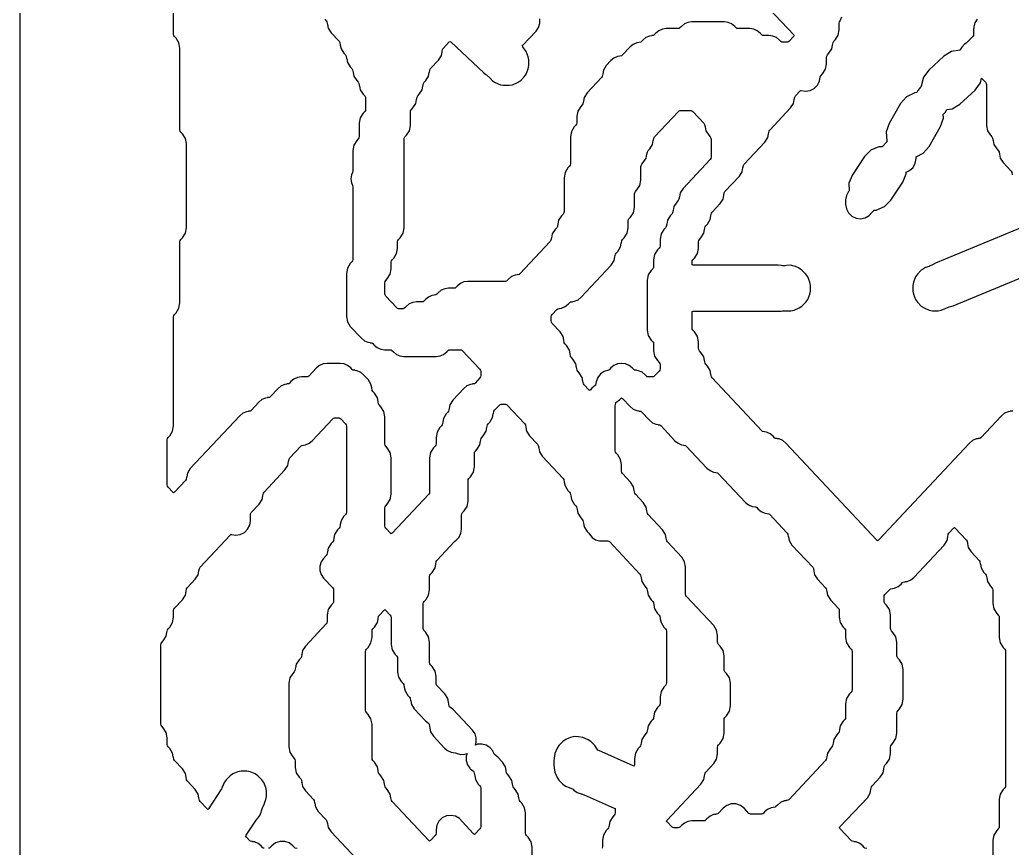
# Model space of a CAD drawing. Header units: millimetres. Extents: x 10 to 410, y 18 to 283.
# Drawn here: x 79 to 113.41, y 89.57 to 118.28 of the extents above; entities that cross this region are included whole.
import ezdxf

# ---------------------------------------------------------------- set-up
doc = ezdxf.new("R2010")
doc.units = ezdxf.units.MM
doc.layers.add('CUT', color=1, linetype='Continuous')

msp = doc.modelspace()

# ---------------------------------------------------------------- linework, layer by layer
at = {"layer": 'CUT'}
for points in [[(121.134, 21), (129.134, 21), (129.134, 24), (142.2679, 24), (142.2679, 144), (129.134, 144), (129.134, 147), (121.134, 147), (121.134, 144), (100.134, 144), (100.134, 147), (92.134, 147), (92.134, 144), (79, 144), (79, 24), (92.134, 24), (92.134, 21), (100.134, 21), (100.134, 24), (121.134, 24)], [(99.8773, 110.6352), (99.9012, 110.6729), (99.9557, 110.731), (100.0559, 110.8891), (100.0909, 111.073), (100.0909, 111.3016), (100.0993, 111.3455), (100.1232, 111.3833), (100.1776, 111.4414), (100.2778, 111.5995), (100.3129, 111.7833), (100.3129, 112.2488), (100.3212, 112.2927), (100.3451, 112.3304), (100.3996, 112.3885), (100.4998, 112.5466), (100.5348, 112.7305), (100.5348, 113.1959), (100.5432, 113.2398), (100.5671, 113.2776), (100.6216, 113.3357), (100.7217, 113.4938), (100.7464, 113.6234), (100.7479, 113.6231), (100.7651, 113.7134), (100.7891, 113.7511), (100.8435, 113.8092), (100.9437, 113.9673), (100.9684, 114.097), (100.9699, 114.0967), (100.9871, 114.187), (101.011, 114.2247), (101.8432, 115.1125), (101.8685, 115.133), (101.9007, 115.1374), (102.2764, 115.1374), (102.3086, 115.133), (102.3338, 115.1125), (102.7221, 114.6983), (102.746, 114.6605), (102.7632, 114.5703), (102.7647, 114.5706), (102.7894, 114.4409), (102.8896, 114.2828), (102.9441, 114.2247), (102.968, 114.187), (102.9764, 114.1431), (102.9764, 113.5271), (102.968, 113.4832), (102.9441, 113.4455), (102.0018, 112.4402), (101.9016, 112.2821), (101.8769, 112.1525), (101.8754, 112.1528), (101.8582, 112.0625), (101.8343, 112.0248), (101.7798, 111.9667), (101.6796, 111.8086), (101.6549, 111.6789), (101.6534, 111.6792), (101.6362, 111.5889), (101.6123, 111.5512), (101.5579, 111.4931), (101.4577, 111.335), (101.433, 111.2053), (101.4315, 111.2056), (101.4143, 111.1154), (101.3904, 111.0776), (101.3359, 111.0195), (101.2357, 110.8614), (101.2007, 110.6776), (101.2007, 110.4489), (101.1923, 110.405), (101.1684, 110.3672), (101.1139, 110.3091), (101.0138, 110.1511), (100.9787, 109.9672), (100.9787, 109.7385), (100.9704, 109.6946), (100.9464, 109.6569), (100.892, 109.5988), (100.7918, 109.4407), (100.7568, 109.2568), (100.7568, 107.5212), (100.7918, 107.3373), (100.892, 107.1792), (100.9464, 107.1211), (100.9704, 107.0834), (100.9787, 107.0395), (100.9787, 106.8108), (101.0138, 106.627), (101.1139, 106.4689), (101.1684, 106.4108), (101.1923, 106.373), (101.2007, 106.3291), (101.2007, 106.1867), (101.1923, 106.1428), (101.1684, 106.1051), (101.0021, 105.9276), (100.9768, 105.9072), (100.9446, 105.9027), (100.7909, 105.9027), (100.7587, 105.9072), (100.7334, 105.9276), (100.683, 105.9815), (100.5774, 106.0671), (100.4528, 106.1211), (100.3803, 106.131), (100.3808, 106.1349), (100.3148, 106.144), (100.2895, 106.1644), (100.239, 106.2183), (100.1335, 106.3038), (100.0089, 106.3579), (99.8743, 106.3763), (99.8636, 106.3763), (99.729, 106.3579), (99.6043, 106.3038), (99.4988, 106.2183), (99.4484, 106.1644), (99.4231, 106.144), (99.4095, 106.1421), (99.2609, 106.0974), (99.1332, 106.0093), (99.0386, 105.8864), (98.9863, 105.7403), (98.9641, 105.6238), (98.955, 105.6024), (98.8362, 105.5114), (98.7872, 105.4591), (98.7591, 105.4376), (98.7311, 105.4591), (98.5695, 105.6315), (98.5455, 105.6693), (98.5283, 105.7595), (98.5268, 105.7593), (98.5021, 105.8889), (98.402, 106.047), (98.3475, 106.1051), (98.3236, 106.1428), (98.3064, 106.2331), (98.3049, 106.2328), (98.2802, 106.3625), (98.18, 106.5206), (98.1255, 106.5787), (98.1016, 106.6164), (98.0844, 106.7067), (98.0829, 106.7064), (98.0582, 106.836), (97.958, 106.9941), (97.9036, 107.0522), (97.8797, 107.09), (97.8625, 107.1803), (97.861, 107.18), (97.8363, 107.3096), (97.7361, 107.4677), (97.4597, 107.7626), (97.4357, 107.8003), (97.4274, 107.8442), (97.4274, 107.9866), (97.4357, 108.0305), (97.4597, 108.0683), (97.626, 108.2457), (97.6512, 108.2662), (97.7173, 108.2752), (97.7167, 108.2791), (97.7893, 108.2891), (97.9139, 108.3431), (98.0195, 108.4287), (98.0699, 108.4825), (98.0952, 108.503), (98.1612, 108.512), (98.1607, 108.5159), (98.2332, 108.5259), (98.3578, 108.5799), (98.4634, 108.6655), (99.5118, 109.7839), (99.6119, 109.942), (99.6366, 110.0716), (99.6381, 110.0713), (99.6553, 110.1616), (99.6793, 110.1993), (99.7337, 110.2574), (99.8339, 110.4155), (99.8586, 110.5452), (99.8601, 110.5449)], [(102.0206, 103.5395), (102.0866, 103.5305), (102.1119, 103.51), (102.8282, 102.7458), (102.9337, 102.6602), (103.0584, 102.6062), (103.1309, 102.5963), (103.1304, 102.5924), (103.1964, 102.5833), (103.2217, 102.5628), (104.1662, 101.5552), (104.2717, 101.4696), (104.3964, 101.4156), (104.5271, 101.3977), (104.5581, 101.3739), (104.6039, 101.3251), (104.7094, 101.2395), (104.8341, 101.1855), (104.9066, 101.1755), (104.9061, 101.1717), (104.9721, 101.1626), (104.9973, 101.1421), (105.6076, 100.4911), (105.6315, 100.4534), (105.6487, 100.3631), (105.6502, 100.3634), (105.6749, 100.2337), (105.7751, 100.0756), (106.4954, 99.3072), (106.5194, 99.2694), (106.5366, 99.1791), (106.5381, 99.1794), (106.5628, 99.0498), (106.6629, 98.8917), (106.9394, 98.5968), (106.9633, 98.5591), (106.9805, 98.4688), (106.982, 98.4691), (107.0067, 98.3394), (107.1069, 98.1813), (107.3833, 97.8865), (107.4072, 97.8487), (107.4156, 97.8048), (107.4156, 97.5761), (107.4506, 97.3923), (107.5508, 97.2342), (107.6052, 97.1761), (107.6292, 97.1383), (107.6375, 97.0944), (107.6375, 96.8658), (107.6725, 96.6819), (107.7727, 96.5238), (107.8272, 96.4657), (107.8511, 96.428), (107.8595, 96.3841), (107.8595, 95.0578), (107.8511, 95.0139), (107.8272, 94.9761), (107.7727, 94.918), (107.6725, 94.7599), (107.6375, 94.5761), (107.6375, 94.1106), (107.6292, 94.0667), (107.6052, 94.029), (107.5508, 93.9709), (107.4506, 93.8128), (107.4259, 93.6831), (107.4244, 93.6834), (107.4072, 93.5932), (107.3833, 93.5554), (107.3288, 93.4973), (107.2286, 93.3392), (107.2039, 93.2096), (107.2024, 93.2099), (107.1852, 93.1196), (107.1613, 93.0818), (107.1069, 93.0237), (107.0067, 92.8656), (106.982, 92.736), (106.9805, 92.7363), (106.9633, 92.646), (106.9394, 92.6083), (105.6632, 91.2469), (105.638, 91.2264), (105.572, 91.2174), (105.5725, 91.2135), (105.5, 91.2035), (105.3753, 91.1495), (105.2698, 91.0639), (105.2193, 91.0101), (105.194, 90.9896), (105.128, 90.9806), (105.1286, 90.9767), (105.056, 90.9667), (104.9314, 90.9127), (104.8258, 90.8271), (104.7754, 90.7733), (104.7501, 90.7528), (104.7179, 90.7484), (104.3422, 90.7484), (104.31, 90.7528), (104.2848, 90.7733), (104.118, 90.9512), (103.9888, 91.0503), (103.8346, 91.1026), (103.6718, 91.1026), (103.5176, 91.0503), (103.3884, 90.9512), (103.2217, 90.7733), (103.1964, 90.7528), (103.1304, 90.7438), (103.1309, 90.7399), (103.0584, 90.73), (102.9337, 90.6759), (102.8282, 90.5904), (102.7777, 90.5365), (102.7525, 90.516), (102.7203, 90.5116), (102.3052, 90.5116), (102.1706, 90.4932), (102.0459, 90.4392), (101.9404, 90.3536), (101.8899, 90.2997), (101.8647, 90.2793), (101.8324, 90.2748), (101.6787, 90.2748), (101.6465, 90.2793), (101.6213, 90.2997), (101.4485, 90.4841), (101.4295, 90.5116), (101.4485, 90.5392), (102.6192, 91.7881), (102.7194, 91.9462), (102.7441, 92.0758), (102.7456, 92.0756), (102.7628, 92.1658), (102.7867, 92.2036), (103.0631, 92.4985), (103.1633, 92.6566), (103.1983, 92.8404), (103.1983, 93.0691), (103.2067, 93.113), (103.2306, 93.1507), (103.2851, 93.2088), (103.3853, 93.3669), (103.4203, 93.5508), (103.4203, 94.0162), (103.4287, 94.0601), (103.4526, 94.0979), (103.507, 94.156), (103.6072, 94.3141), (103.6422, 94.4979), (103.6422, 95.2864), (103.6072, 95.4703), (103.507, 95.6284), (103.4526, 95.6865), (103.4287, 95.7242), (103.4203, 95.7681), (103.4203, 96.2336), (103.3853, 96.4174), (103.2851, 96.5755), (103.2306, 96.6336), (103.2067, 96.6714), (103.1983, 96.7153), (103.1983, 96.9439), (103.1633, 97.1278), (103.0631, 97.2859), (102.1208, 98.2911), (102.0969, 98.3289), (102.0885, 98.3728), (102.0885, 99.3118), (102.0535, 99.4957), (101.9533, 99.6538), (101.4549, 100.1854), (101.431, 100.2232), (101.4138, 100.3135), (101.4123, 100.3132), (101.3876, 100.4428), (101.2874, 100.6009), (100.7891, 101.1326), (100.7651, 101.1703), (100.7479, 101.2606), (100.7464, 101.2603), (100.7217, 101.39), (100.6216, 101.548), (100.3451, 101.8429), (100.3212, 101.8807), (100.304, 101.971), (100.3025, 101.9707), (100.2778, 102.1003), (100.1776, 102.2584), (99.9012, 102.5533), (99.8773, 102.591), (99.8689, 102.6349), (99.8689, 102.8636), (99.8339, 103.0475), (99.7337, 103.2056), (99.6793, 103.2637), (99.6553, 103.3014), (99.647, 103.3453), (99.647, 104.9084), (99.664, 104.9977), (99.6731, 105.0192), (99.7918, 105.1101), (99.8409, 105.1625), (99.8689, 105.184), (99.897, 105.1625), (100.1647, 104.8769), (100.2702, 104.7913), (100.3949, 104.7373), (100.4674, 104.7273), (100.4669, 104.7235), (100.5329, 104.7144), (100.5581, 104.6939), (100.8306, 104.4033), (100.9361, 104.3177), (101.0608, 104.2637), (101.1333, 104.2538), (101.1328, 104.2499), (101.1988, 104.2408), (101.224, 104.2203), (101.7184, 103.6929), (101.8239, 103.6074), (101.9486, 103.5533), (102.0211, 103.5434)], [(94.7727, 92.0756), (94.7742, 92.0758), (94.7989, 91.9462), (94.8991, 91.7881), (94.9535, 91.73), (94.9775, 91.6923), (94.9858, 91.6484), (94.9858, 90.322), (94.9775, 90.2781), (94.9535, 90.2404), (94.7919, 90.068), (94.7639, 90.0465), (94.7358, 90.068), (94.3355, 90.495), (94.248, 90.5936), (94.1091, 90.6737), (93.9519, 90.7057), (93.7928, 90.6862), (93.6479, 90.6174), (93.5323, 90.5063), (93.4578, 90.3643), (93.4321, 90.2061), (93.4321, 90.0853), (93.4237, 90.0414), (93.3998, 90.0036), (93.2382, 89.8312), (93.2101, 89.8097), (93.1821, 89.8312), (91.9107, 91.1875), (91.8867, 91.2253), (91.8695, 91.3156), (91.8681, 91.3153), (91.8434, 91.4449), (91.7432, 91.603), (91.6887, 91.6611), (91.6648, 91.6989), (91.6476, 91.7891), (91.6461, 91.7889), (91.6214, 91.9185), (91.5212, 92.0766), (91.4668, 92.1347), (91.4428, 92.1724), (91.4256, 92.2627), (91.4241, 92.2624), (91.3994, 92.3921), (91.2993, 92.5502), (91.2448, 92.6083), (91.2209, 92.646), (91.2125, 92.6899), (91.2125, 93.8657), (91.1775, 94.0496), (91.0773, 94.2077), (91.0228, 94.2658), (90.9989, 94.3035), (90.9905, 94.3474), (90.9905, 96.3841), (90.9989, 96.428), (91.0228, 96.4657), (91.0773, 96.5238), (91.1775, 96.6819), (91.2125, 96.8658), (91.2125, 97.0944), (91.2209, 97.1383), (91.2448, 97.1761), (91.2993, 97.2342), (91.3994, 97.3923), (91.4241, 97.5219), (91.4256, 97.5216), (91.4428, 97.6119), (91.4668, 97.6497), (91.6284, 97.8221), (91.6564, 97.8436), (91.6844, 97.8221), (91.8461, 97.6497), (91.87, 97.6119), (91.8784, 97.568), (91.8784, 96.629), (91.9134, 96.4451), (92.0136, 96.287), (92.0681, 96.2289), (92.092, 96.1912), (92.1003, 96.1473), (92.1003, 95.6818), (92.1354, 95.498), (92.2356, 95.3399), (92.29, 95.2818), (92.3139, 95.244), (92.3311, 95.1538), (92.3326, 95.1541), (92.3573, 95.0244), (92.4575, 94.8663), (92.512, 94.8082), (92.5359, 94.7705), (92.5531, 94.6802), (92.5546, 94.6805), (92.5793, 94.5508), (92.6795, 94.3928), (93.0653, 93.9812), (93.184, 93.8902), (93.1931, 93.8688), (93.219, 93.7331), (93.2205, 93.7333), (93.2452, 93.6037), (93.3454, 93.4456), (93.7279, 93.0375), (93.8334, 92.952), (93.9581, 92.898), (94.0306, 92.888), (94.0301, 92.8841), (94.0967, 92.875), (94.1356, 92.8581), (94.2818, 92.8197), (94.4329, 92.8267), (94.5086, 92.8544), (94.4776, 92.7574), (94.4767, 92.6062), (94.5211, 92.4616), (94.6066, 92.3369), (94.619, 92.3237), (94.7378, 92.2327), (94.7468, 92.2113)]]:
    msp.add_lwpolyline(points, close=True, dxfattribs=at)
for points in [[(89.572, 118.3082), (89.6265, 118.2501), (89.6504, 118.2123), (89.6676, 118.1221), (89.6691, 118.1223), (89.6938, 117.9927), (89.794, 117.8346), (90.0704, 117.5397), (90.0943, 117.502), (90.1115, 117.4117), (90.113, 117.412), (90.1377, 117.2824), (90.2379, 117.1243), (90.2924, 117.0662), (90.3163, 117.0284), (90.3335, 116.9381), (90.335, 116.9384), (90.3597, 116.8088), (90.4599, 116.6507), (90.5143, 116.5926), (90.5383, 116.5548), (90.5555, 116.4646), (90.557, 116.4648), (90.5817, 116.3352), (90.6818, 116.1771), (90.7363, 116.119), (90.7602, 116.0813), (90.7774, 115.991), (90.7789, 115.9913), (90.8036, 115.8616), (90.9038, 115.7035), (90.9583, 115.6454), (90.9822, 115.6077), (90.9905, 115.5638), (90.9905, 115.1846), (90.9822, 115.1407), (90.9583, 115.103), (90.9038, 115.0449), (90.8036, 114.8868), (90.7686, 114.7029), (90.7686, 114.2375), (90.7602, 114.1936), (90.7363, 114.1558), (90.6818, 114.0977), (90.5817, 113.9396), (90.5466, 113.7558), (90.5466, 113.0536), (90.5346, 112.9903), (90.4979, 112.9089), (90.4781, 112.7696), (90.4979, 112.6302), (90.5346, 112.5488), (90.5466, 112.4856), (90.5466, 109.9753), (90.5383, 109.9314), (90.5143, 109.8937), (90.4599, 109.8356), (90.3597, 109.6775), (90.3247, 109.4936), (90.3247, 107.9947), (90.3597, 107.8109), (90.4599, 107.6528), (90.8424, 107.2447), (90.9479, 107.1592), (91.0726, 107.1051), (91.1451, 107.0952), (91.1446, 107.0913), (91.2106, 107.0823), (91.2358, 107.0618), (91.2863, 107.0079), (91.3918, 106.9224), (91.5165, 106.8684), (91.6511, 106.8499), (91.8443, 106.8499), (91.8765, 106.8455), (91.9017, 106.825), (91.9522, 106.7712), (92.0577, 106.6856), (92.1824, 106.6316), (92.317, 106.6131), (93.4374, 106.6131), (93.572, 106.6316), (93.6967, 106.6856), (93.8022, 106.7712), (93.8527, 106.825), (93.8779, 106.8455), (93.9101, 106.8499), (94.2858, 106.8499), (94.318, 106.8455), (94.3433, 106.825), (94.9535, 106.174), (94.9775, 106.1362), (94.9858, 106.0923), (94.9858, 105.95), (94.9775, 105.9061), (94.9535, 105.8683), (94.7872, 105.6909), (94.7619, 105.6704), (94.6959, 105.6613), (94.6965, 105.6574), (94.6239, 105.6475), (94.4993, 105.5935), (94.3937, 105.5079), (94.0112, 105.0998), (93.9111, 104.9418), (93.8864, 104.8121), (93.8849, 104.8124), (93.8677, 104.7221), (93.8437, 104.6844), (93.7893, 104.6263), (93.6891, 104.4682), (93.6644, 104.3385), (93.6629, 104.3388), (93.6457, 104.2486), (93.6218, 104.2108), (93.5673, 104.1527), (93.4671, 103.9946), (93.4321, 103.8108), (93.4321, 103.5821), (93.4237, 103.5382), (93.3998, 103.5004), (93.3454, 103.4423), (93.2452, 103.2842), (93.2101, 103.1004), (93.2101, 101.9246), (93.2018, 101.8807), (93.1779, 101.8429), (91.9064, 100.4866), (91.8784, 100.4651), (91.8504, 100.4866), (91.6887, 100.659), (91.6648, 100.6968), (91.6564, 100.7407), (91.6564, 101.3566), (91.6648, 101.4005), (91.6887, 101.4382), (91.7432, 101.4963), (91.8434, 101.6544), (91.8784, 101.8383), (91.8784, 103.1004), (91.8434, 103.2842), (91.7432, 103.4423), (91.6887, 103.5004), (91.6648, 103.5382), (91.6564, 103.5821), (91.6564, 104.5211), (91.6214, 104.705), (91.5212, 104.8631), (91.4668, 104.9212), (91.4428, 104.9589), (91.4256, 105.0492), (91.4241, 105.0489), (91.3994, 105.1785), (91.2993, 105.3366), (91.2448, 105.3947), (91.2209, 105.4325), (91.2037, 105.5228), (91.2022, 105.5225), (91.1775, 105.6521), (91.0773, 105.8102), (90.9167, 105.9815), (90.8112, 106.0671), (90.6866, 106.1211), (90.614, 106.131), (90.6146, 106.1349), (90.5485, 106.144), (90.5233, 106.1644), (90.4728, 106.2183), (90.3673, 106.3038), (90.2426, 106.3579), (90.108, 106.3763), (89.6535, 106.3763), (89.5189, 106.3579), (89.3942, 106.3038), (89.2887, 106.2183), (89.0162, 105.9276), (88.991, 105.9072), (88.9588, 105.9027), (88.7656, 105.9027), (88.631, 105.8843), (88.5064, 105.8303), (88.4008, 105.7447), (88.3504, 105.6909), (88.3251, 105.6704), (88.2591, 105.6613), (88.2596, 105.6574), (88.1871, 105.6475), (88.0624, 105.5935), (87.9569, 105.5079), (87.6845, 105.2173), (87.6592, 105.1968), (87.5932, 105.1878), (87.5938, 105.1839), (87.5212, 105.1739), (87.3966, 105.1199), (87.291, 105.0343), (87.0186, 104.7437), (86.9934, 104.7232), (86.9273, 104.7142), (86.9279, 104.7103), (86.8553, 104.7004), (86.7307, 104.6463), (86.6252, 104.5608), (84.9109, 102.732), (84.8107, 102.5739), (84.786, 102.4442), (84.7845, 102.4445), (84.7673, 102.3543), (84.7434, 102.3165), (84.3598, 101.9073), (84.3318, 101.8858), (84.3037, 101.9073), (84.1421, 102.0797), (84.1182, 102.1175), (84.1098, 102.1614), (84.1098, 103.7245), (84.1182, 103.7684), (84.1421, 103.8061), (84.1965, 103.8642), (84.2967, 104.0223), (84.3318, 104.2062), (84.3318, 107.9866), (84.3401, 108.0305), (84.364, 108.0683), (84.4185, 108.1264), (84.5187, 108.2845), (84.5537, 108.4683), (84.5537, 110.5913), (84.5621, 110.6352), (84.586, 110.6729), (84.6405, 110.731), (84.7406, 110.8891), (84.7757, 111.073), (84.7757, 113.9926), (84.7406, 114.1764), (84.6405, 114.3345), (84.586, 114.3926), (84.5621, 114.4304), (84.5537, 114.4743), (84.5537, 117.3076), (84.5187, 117.4914), (84.4185, 117.6495), (84.364, 117.7076), (84.3401, 117.7454), (84.3318, 117.7893), (84.3318, 120.149)], [(104.3315, 119.3747), (105.836, 117.7696), (105.855, 117.7421), (105.836, 117.7145), (105.6632, 117.5302), (105.638, 117.5097), (105.6058, 117.5053), (105.452, 117.5053), (105.4198, 117.5097), (105.3946, 117.5302), (105.3441, 117.584), (105.2386, 117.6696), (105.1139, 117.7236), (104.9793, 117.7421), (104.7862, 117.7421), (104.754, 117.7465), (104.7287, 117.767), (104.6782, 117.8208), (104.5727, 117.9064), (104.4481, 117.9604), (104.3135, 117.9789), (103.8983, 117.9789), (103.8661, 117.9833), (103.8409, 118.0038), (103.7904, 118.0576), (103.6849, 118.1432), (103.5602, 118.1972), (103.4256, 118.2156), (102.3052, 118.2156), (102.1706, 118.1972), (102.0459, 118.1432), (101.9404, 118.0576), (101.8899, 118.0038), (101.8647, 117.9833), (101.8324, 117.9789), (101.4173, 117.9789), (101.2827, 117.9604), (101.1581, 117.9064), (101.0525, 117.8208), (101.0021, 117.767), (100.9768, 117.7465), (100.9108, 117.7374), (100.9113, 117.7336), (100.8388, 117.7236), (100.7141, 117.6696), (100.6086, 117.584), (100.5581, 117.5302), (100.5329, 117.5097), (100.4669, 117.5006), (100.4674, 117.4968), (100.3949, 117.4868), (100.2702, 117.4328), (100.1647, 117.3472), (99.8923, 117.0566), (99.867, 117.0361), (99.801, 117.0271), (99.8015, 117.0232), (99.729, 117.0133), (99.6043, 116.9592), (99.4988, 116.8737), (99.3383, 116.7024), (99.2381, 116.5443), (99.2134, 116.4146), (99.2119, 116.4149), (99.1947, 116.3247), (99.1708, 116.2869), (98.6724, 115.7552), (98.5722, 115.5971), (98.5475, 115.4675), (98.546, 115.4678), (98.5288, 115.3775), (98.5049, 115.3398), (98.4504, 115.2817), (98.3502, 115.1236), (98.3152, 114.9397), (98.3152, 114.7111), (98.3069, 114.6672), (98.2829, 114.6294), (98.2285, 114.5713), (98.1283, 114.4132), (98.0933, 114.2294), (98.0933, 113.2903), (98.0849, 113.2464), (98.061, 113.2087), (98.0065, 113.1506), (97.9063, 112.9925), (97.8713, 112.8086), (97.8713, 111.6328), (97.8629, 111.5889), (97.839, 111.5512), (97.7845, 111.4931), (97.6844, 111.335), (97.6597, 111.2053), (97.6582, 111.2056), (97.641, 111.1154), (97.6171, 111.0776), (97.5626, 111.0195), (97.4624, 110.8614), (97.4377, 110.7318), (97.4362, 110.7321), (97.419, 110.6418), (97.3951, 110.604), (96.3409, 109.4794), (96.3157, 109.459), (96.2496, 109.4499), (96.2502, 109.446), (96.1776, 109.4361), (96.053, 109.3821), (95.9475, 109.2965), (95.897, 109.2427), (95.8717, 109.2222), (95.8395, 109.2178), (94.5366, 109.2178), (94.402, 109.1993), (94.2773, 109.1453), (94.1718, 109.0597), (94.1213, 109.0059), (94.0961, 108.9854), (94.0639, 108.981), (93.8707, 108.981), (93.7361, 108.9625), (93.6114, 108.9085), (93.5059, 108.8229), (93.4554, 108.7691), (93.4302, 108.7486), (93.3642, 108.7395), (93.3647, 108.7357), (93.2922, 108.7257), (93.1675, 108.6717), (93.062, 108.5861), (93.0115, 108.5323), (92.9863, 108.5118), (92.9541, 108.5074), (92.7609, 108.5074), (92.6263, 108.4889), (92.5016, 108.4349), (92.3961, 108.3493), (92.3456, 108.2955), (92.3204, 108.275), (92.2882, 108.2706), (92.1345, 108.2706), (92.1023, 108.275), (92.077, 108.2955), (91.6887, 108.7097), (91.6648, 108.7475), (91.6564, 108.7914), (91.6564, 109.1706), (91.6648, 109.2145), (91.6887, 109.2522), (91.7432, 109.3103), (91.8434, 109.4684), (91.8784, 109.6523), (91.8784, 109.8809), (91.8867, 109.9248), (91.9107, 109.9626), (91.9651, 110.0207), (92.0653, 110.1788), (92.1003, 110.3626), (92.1003, 110.5913), (92.1087, 110.6352), (92.1326, 110.6729), (92.1871, 110.731), (92.2873, 110.8891), (92.3223, 111.073), (92.3223, 114.1431), (92.3307, 114.187), (92.3546, 114.2247), (92.4091, 114.2828), (92.5092, 114.4409), (92.5443, 114.6248), (92.5443, 115.0902), (92.5526, 115.1341), (92.5765, 115.1719), (92.631, 115.23), (92.7312, 115.3881), (92.7559, 115.5177), (92.7574, 115.5174), (92.7746, 115.6077), (92.7985, 115.6454), (92.853, 115.7035), (92.9532, 115.8616), (92.9779, 115.9913), (92.9793, 115.991), (92.9965, 116.0813), (93.0205, 116.119), (93.0749, 116.1771), (93.1751, 116.3352), (93.1998, 116.4648), (93.2013, 116.4646), (93.2185, 116.5548), (93.2424, 116.5926), (93.5189, 116.8875), (93.619, 117.0456), (93.6437, 117.1752), (93.6452, 117.1749), (93.6624, 117.2652), (93.6863, 117.3029), (93.8883, 117.5184), (93.9154, 117.5395), (93.9439, 117.5202), (95.0854, 116.4501), (95.1631, 116.3904), (95.1814, 116.3791), (95.2946, 116.2695), (95.2949, 116.2698), (95.3907, 116.174), (95.4848, 116.1111), (95.6651, 116.0364), (95.7761, 116.0143), (95.9712, 116.0143), (96.0823, 116.0364), (96.2625, 116.1111), (96.3566, 116.174), (96.4946, 116.3119), (96.5575, 116.4061), (96.6322, 116.5863), (96.6543, 116.6974), (96.6543, 116.8925), (96.6322, 117.0035), (96.5575, 117.1838), (96.4707, 117.3137), (96.4384, 117.351), (96.4238, 117.375), (96.4423, 117.4016), (96.9053, 117.8955), (96.991, 118.0205), (97.0353, 118.1653), (97.0342, 118.3168)], [(113.4318, 104.7437), (113.4066, 104.7232), (113.3405, 104.7142), (113.3411, 104.7103), (113.2685, 104.7004), (113.1439, 104.6463), (113.0384, 104.5608), (112.322, 103.7966), (112.2968, 103.7761), (112.2307, 103.767), (112.2313, 103.7632), (112.1587, 103.7532), (112.0341, 103.6992), (111.9286, 103.6136), (108.7753, 100.2498), (108.7473, 100.2283), (108.7193, 100.2498), (105.5661, 103.6136), (105.4606, 103.6992), (105.3359, 103.7532), (105.2634, 103.7632), (105.2639, 103.767), (105.1979, 103.7761), (105.1726, 103.7966), (105.1222, 103.8504), (105.0166, 103.936), (104.892, 103.99), (104.8194, 103.9999), (104.82, 104.0038), (104.754, 104.0129), (104.7287, 104.0334), (103.0087, 105.8683), (102.9847, 105.9061), (102.9675, 105.9963), (102.966, 105.996), (102.9413, 106.1257), (102.8412, 106.2838), (102.7867, 106.3419), (102.7628, 106.3796), (102.7456, 106.4699), (102.7441, 106.4696), (102.7194, 106.5993), (102.6192, 106.7573), (102.5647, 106.8155), (102.5408, 106.8532), (102.5324, 106.8971), (102.5324, 107.1258), (102.4974, 107.3096), (102.3972, 107.4677), (102.3428, 107.5258), (102.3189, 107.5636), (102.3105, 107.6075), (102.3105, 108.1416), (102.3159, 108.1756), (102.3498, 108.181), (105.3004, 108.181), (105.398, 108.1906), (105.4465, 108.2002), (105.5923, 108.2002), (105.5923, 108.2004), (105.7374, 108.2004), (105.8485, 108.2225), (106.0287, 108.2971), (106.1229, 108.36), (106.2608, 108.498), (106.3237, 108.5921), (106.3984, 108.7724), (106.4205, 108.8834), (106.4205, 109.0785), (106.3984, 109.1896), (106.3237, 109.3698), (106.2608, 109.464), (106.1229, 109.6019), (106.0022, 109.6826), (105.8951, 109.7368), (105.8574, 109.7505), (105.7247, 109.7791), (105.5892, 109.7709), (105.5431, 109.7617), (105.4465, 109.7617), (105.398, 109.7714), (105.3004, 109.781), (102.3498, 109.781), (102.3159, 109.7864), (102.3105, 109.8203), (102.3105, 109.8809), (102.3189, 109.9248), (102.3428, 109.9626), (102.3972, 110.0207), (102.4974, 110.1788), (102.5324, 110.3626), (102.5324, 110.5913), (102.5408, 110.6352), (102.5647, 110.6729), (102.6192, 110.731), (102.7194, 110.8891), (102.7441, 111.0188), (102.7456, 111.0185), (102.7628, 111.1087), (102.7867, 111.1465), (102.8412, 111.2046), (102.9413, 111.3627), (102.966, 111.4923), (102.9675, 111.492), (102.9847, 111.5823), (103.0087, 111.6201), (103.2851, 111.915), (103.3853, 112.073), (103.41, 112.2027), (103.4115, 112.2024), (103.4287, 112.2927), (103.4526, 112.3304), (103.951, 112.8621), (104.0511, 113.0202), (104.0758, 113.1498), (104.0773, 113.1495), (104.0945, 113.2398), (104.1185, 113.2776), (104.8388, 114.046), (104.939, 114.2041), (104.9637, 114.3338), (104.9652, 114.3335), (104.9824, 114.4238), (105.0063, 114.4615), (105.7266, 115.23), (105.8268, 115.3881), (105.8515, 115.5177), (105.853, 115.5174), (105.8702, 115.6077), (105.8941, 115.6454), (106.0558, 115.8179), (106.085, 115.8403), (106.0947, 115.837), (106.25, 115.8106), (106.4057, 115.8337), (106.5466, 115.9041), (106.6586, 116.0149), (106.7305, 116.155), (106.7553, 116.3105), (106.7553, 116.3196), (106.7755, 116.3489), (106.8364, 116.4139), (106.9366, 116.572), (106.9716, 116.7558), (106.9716, 116.9845), (106.98, 117.0284), (107.0039, 117.0662), (107.0584, 117.1243), (107.1586, 117.2824), (107.1833, 117.412), (107.1848, 117.4117), (107.202, 117.502), (107.2259, 117.5397), (107.2803, 117.5978), (107.3805, 117.7559), (107.4156, 117.9398), (107.4156, 118.1684), (107.4239, 118.2123), (107.4455, 118.2464), (107.507, 118.388)], [(112.1943, 118.3127), (112.1159, 118.1867), (112.0779, 118.0431), (112.0804, 117.9789), (112.0767, 117.9789), (112.0767, 117.7893), (112.0683, 117.7454), (112.0444, 117.7076), (111.8781, 117.5302), (111.817, 117.4807), (111.7607, 117.4455), (111.6633, 117.3331), (111.6005, 117.2341), (111.5973, 117.2306), (111.3113, 117.1869), (111.0442, 117.0252), (110.5191, 116.5449), (110.3343, 116.2933), (110.2598, 115.9902), (110.262, 115.9756), (110.2312, 115.9544), (110.1366, 115.8314), (110.1119, 115.7625), (110.0312, 115.7574), (109.7509, 115.62), (109.5446, 115.3857), (109.1447, 114.6967), (109.0437, 114.4013), (109.0634, 114.0898), (109.075, 114.0662), (108.9062, 113.8862), (108.7936, 113.8857), (108.5058, 113.7649), (108.2861, 113.5431), (107.8713, 112.9158), (107.7532, 112.6268), (107.7545, 112.3548), (107.733, 112.3333), (107.662, 112.1939), (107.6375, 112.0394), (107.6375, 111.8912), (107.6632, 111.7329), (107.7377, 111.5909), (107.8533, 111.4798), (107.9982, 111.411), (108.1574, 111.3916), (108.3145, 111.4236), (108.4534, 111.5036), (108.5409, 111.6022), (108.6121, 111.6782), (108.6198, 111.6903), (108.6984, 111.6906), (108.9862, 111.8115), (109.2059, 112.0332), (109.6207, 112.6606), (109.7388, 112.9495), (109.7385, 113.0056), (109.8535, 113.0564), (109.9741, 113.1678), (110.0521, 113.3123), (110.0791, 113.4743), (110.0791, 113.5401), (110.3222, 113.6593), (110.5286, 113.8936), (110.9284, 114.5826), (111.0294, 114.878), (111.0217, 115), (111.0921, 115.0697), (111.1457, 115.174), (111.3319, 115.2025), (111.5989, 115.3642), (112.1241, 115.8446), (112.3089, 116.0961), (112.3506, 116.2659), (112.4883, 116.119), (112.5123, 116.0813), (112.5206, 116.0374), (112.5206, 114.6248), (112.5557, 114.4409), (112.6558, 114.2828), (112.7103, 114.2247), (112.7342, 114.187), (112.7514, 114.0967), (112.7529, 114.097), (112.7776, 113.9673), (112.8778, 113.8092), (112.9323, 113.7511), (112.9562, 113.7134), (112.9734, 113.6231), (112.9749, 113.6234), (112.9996, 113.4938), (113.0998, 113.3357), (113.3762, 113.0408), (113.4001, 113.003), (113.4173, 112.9128)], [(114.4439, 111.373), (110.7535, 109.8503), (110.667, 109.8042), (110.6248, 109.7762), (110.5358, 109.7394), (110.5302, 109.7383), (110.4035, 109.6948), (110.3388, 109.6505), (110.3375, 109.6524), (110.262, 109.6019), (110.124, 109.464), (110.0611, 109.3698), (109.9864, 109.1896), (109.9644, 109.0785), (109.9644, 108.8834), (109.9864, 108.7724), (110.0611, 108.5921), (110.124, 108.498), (110.262, 108.36), (110.3561, 108.2971), (110.5364, 108.2225), (110.6474, 108.2004), (110.8425, 108.2004), (110.9536, 108.2225), (111.0873, 108.2779), (111.0873, 108.2777), (111.2226, 108.3336), (111.2699, 108.343), (111.3637, 108.3713), (115.136, 109.9277)], [(96.7615, 88.191), (96.7615, 89.6036), (96.7265, 89.7874), (96.6263, 89.9455), (96.5718, 90.0036), (96.5479, 90.0414), (96.5395, 90.0853), (96.5395, 90.7875), (96.5045, 90.9713), (96.4043, 91.1294), (96.3499, 91.1875), (96.3259, 91.2253), (96.3087, 91.3156), (96.3072, 91.3153), (96.2825, 91.4449), (96.1824, 91.603), (96.1279, 91.6611), (96.104, 91.6989), (96.0868, 91.7891), (96.0853, 91.7889), (96.0606, 91.9185), (95.9604, 92.0766), (95.9059, 92.1347), (95.882, 92.1724), (95.8648, 92.2627), (95.8633, 92.2624), (95.8386, 92.3921), (95.7384, 92.5502), (95.5746, 92.725), (95.4558, 92.8159), (95.4061, 92.9332), (95.3993, 92.9441), (95.3019, 93.0565), (95.1757, 93.1352), (95.1702, 93.1376), (95.0239, 93.1761), (94.8728, 93.169), (94.7971, 93.1414), (94.8281, 93.2384), (94.8291, 93.3896), (94.7847, 93.5342), (94.6991, 93.6589), (94.0209, 94.3825), (93.9021, 94.4734), (93.893, 94.4949), (93.8672, 94.6306), (93.8657, 94.6303), (93.841, 94.7599), (93.7408, 94.918), (93.4644, 95.2129), (93.4405, 95.2507), (93.4321, 95.2946), (93.4321, 95.5232), (93.3971, 95.7071), (93.2969, 95.8652), (93.2424, 95.9233), (93.2185, 95.961), (93.2101, 96.0049), (93.2101, 96.7072), (93.1751, 96.891), (93.0749, 97.0491), (93.0205, 97.1072), (92.9965, 97.145), (92.9882, 97.1889), (92.9882, 98.0416), (92.9965, 98.0855), (93.0205, 98.1232), (93.0749, 98.1813), (93.1751, 98.3394), (93.2101, 98.5233), (93.2101, 98.9887), (93.2185, 99.0326), (93.2424, 99.0704), (93.2969, 99.1285), (93.3971, 99.2866), (93.4218, 99.4162), (93.4233, 99.4159), (93.4405, 99.5062), (93.4644, 99.544), (94.0746, 100.195), (94.1349, 100.2438), (94.2346, 100.3528), (94.2981, 100.4861), (94.3199, 100.6322), (94.3199, 101.1198), (94.3283, 101.1637), (94.3522, 101.2015), (94.4067, 101.2596), (94.5069, 101.4177), (94.5419, 101.6015), (94.5419, 102.3037), (94.5503, 102.3476), (94.5742, 102.3854), (94.6287, 102.4435), (94.7288, 102.6016), (94.7639, 102.7854), (94.7639, 103.2509), (94.7722, 103.2948), (94.7961, 103.3325), (94.8506, 103.3906), (94.9508, 103.5487), (94.9755, 103.6784), (94.977, 103.6781), (94.9942, 103.7684), (95.0181, 103.8061), (95.0726, 103.8642), (95.1728, 104.0223), (95.1975, 104.1519), (95.1989, 104.1517), (95.2161, 104.2419), (95.2401, 104.2797), (95.2945, 104.3378), (95.3947, 104.4959), (95.4194, 104.6255), (95.4209, 104.6252), (95.4381, 104.7155), (95.462, 104.7533), (95.6284, 104.9307), (95.6536, 104.9512), (95.6858, 104.9556), (95.8395, 104.9556), (95.8717, 104.9512), (95.897, 104.9307), (96.5073, 104.2797), (96.5312, 104.2419), (96.5484, 104.1517), (96.5499, 104.1519), (96.5746, 104.0223), (96.6747, 103.8642), (96.9512, 103.5693), (96.9751, 103.5316), (96.9923, 103.4413), (96.9938, 103.4416), (97.0185, 103.3119), (97.1187, 103.1539), (97.839, 102.3854), (97.8629, 102.3476), (97.8801, 102.2574), (97.8816, 102.2577), (97.9063, 102.128), (98.0065, 101.9699), (98.061, 101.9118), (98.0849, 101.8741), (98.1021, 101.7838), (98.1036, 101.7841), (98.1283, 101.6544), (98.2285, 101.4963), (98.2829, 101.4382), (98.3069, 101.4005), (98.3241, 101.3102), (98.3255, 101.3105), (98.3502, 101.1809), (98.4504, 101.0228), (98.5049, 100.9647), (98.5288, 100.9269), (98.546, 100.8367), (98.5475, 100.8369), (98.5722, 100.7073), (98.6724, 100.5492), (98.7268, 100.4911), (98.7538, 100.4486), (98.8463, 100.3404), (98.9655, 100.2627), (99.1018, 100.2217), (99.2031, 100.2211), (99.2031, 100.2199), (99.3909, 100.2199), (99.4231, 100.2155), (99.4484, 100.195), (100.5025, 99.0704), (100.5264, 99.0326), (100.5436, 98.9424), (100.5451, 98.9426), (100.5698, 98.813), (100.67, 98.6549), (100.7245, 98.5968), (100.7484, 98.5591), (100.7656, 98.4688), (100.7671, 98.4691), (100.7918, 98.3394), (100.892, 98.1813), (100.9464, 98.1232), (100.9704, 98.0855), (100.9876, 97.9952), (100.9891, 97.9955), (101.0138, 97.8659), (101.1139, 97.7078), (101.1684, 97.6497), (101.1923, 97.6119), (101.2095, 97.5216), (101.211, 97.5219), (101.2357, 97.3923), (101.3359, 97.2342), (101.3904, 97.1761), (101.4143, 97.1383), (101.4226, 97.0944), (101.4226, 95.2946), (101.4143, 95.2507), (101.3904, 95.2129), (101.3359, 95.1548), (101.2357, 94.9967), (101.2007, 94.8129), (101.2007, 94.5842), (101.1923, 94.5403), (101.1684, 94.5026), (101.1139, 94.4445), (101.0138, 94.2864), (100.9891, 94.1567), (100.9876, 94.157), (100.9704, 94.0667), (100.9464, 94.029), (100.892, 93.9709), (100.7918, 93.8128), (100.7671, 93.6831), (100.7656, 93.6834), (100.7484, 93.5932), (100.7245, 93.5554), (100.67, 93.4973), (100.5698, 93.3392), (100.5451, 93.2096), (100.5436, 93.2099), (100.5264, 93.1196), (100.5025, 93.0818), (100.4481, 93.0237), (100.3479, 92.8656), (100.3129, 92.6818), (100.3129, 92.4531), (100.3045, 92.4092), (100.3039, 92.4084), (100.2729, 92.4168), (99.0752, 92.9514), (99.0462, 92.9696), (99.0235, 92.995), (98.9362, 93.1257), (98.7982, 93.2636), (98.7041, 93.3266), (98.5238, 93.4012), (98.373, 93.4312), (98.2326, 93.439), (98.0955, 93.4073), (98.033, 93.3832), (97.9352, 93.3325), (97.8322, 93.2636), (97.6943, 93.1257), (97.6314, 93.0315), (97.5567, 92.8513), (97.5248, 92.691), (97.5152, 92.5935), (97.5152, 92.4552), (97.5248, 92.3576), (97.5567, 92.1973), (97.6314, 92.0171), (97.6943, 91.9229), (97.8322, 91.785), (97.9264, 91.7221), (98.053, 91.6696), (98.0529, 91.6693), (98.1894, 91.6106), (98.2163, 91.5836), (98.3312, 91.4975), (98.4659, 91.4476), (98.4822, 91.4466), (98.5751, 91.4224), (99.6141, 90.9587), (99.6422, 90.9409), (99.647, 90.908), (99.647, 90.7956), (99.6386, 90.7517), (99.6147, 90.714), (99.5602, 90.6559), (99.46, 90.4978), (99.4353, 90.3681), (99.4338, 90.3684), (99.4166, 90.2781), (99.3927, 90.2404), (99.3383, 90.1823), (99.2381, 90.0242), (99.2031, 89.8403), (99.2031, 89.6117), (99.1947, 89.5678)], [(87.4733, 89.5645), (87.4411, 89.5689), (87.4159, 89.5894), (87.3654, 89.6432), (87.2599, 89.7288), (87.1352, 89.7828), (87.0627, 89.7928), (87.0632, 89.7966), (86.9972, 89.8057), (86.9719, 89.8262), (86.8553, 89.9506), (86.8346, 89.9817), (86.8496, 90.0159), (87.1953, 90.5441), (87.2498, 90.6039), (87.3215, 90.7054), (87.3659, 90.8215), (87.3761, 90.8629), (87.4309, 90.9988), (87.4357, 91.0167), (87.485, 91.1216), (87.4796, 91.1242), (87.5318, 91.2502), (87.5539, 91.3612), (87.5539, 91.5563), (87.5318, 91.6674), (87.4572, 91.8476), (87.3943, 91.9418), (87.2563, 92.0797), (87.1622, 92.1426), (86.9819, 92.2173), (86.8709, 92.2394), (86.6758, 92.2394), (86.5647, 92.2173), (86.3845, 92.1426), (86.2903, 92.0797), (86.1524, 91.9418), (86.0895, 91.8476), (86.0346, 91.7151), (86.03, 91.7167), (86.006, 91.6493), (85.9918, 91.6287), (85.5388, 90.9348), (85.5176, 90.9111), (85.4924, 90.9309), (85.2519, 91.1875), (85.228, 91.2253), (85.2108, 91.3156), (85.2093, 91.3153), (85.1846, 91.4449), (85.0844, 91.603), (84.808, 91.8979), (84.784, 91.9357), (84.7668, 92.0259), (84.7653, 92.0256), (84.7406, 92.1553), (84.6405, 92.3134), (84.364, 92.6083), (84.3401, 92.646), (84.3229, 92.7363), (84.3214, 92.736), (84.2967, 92.8656), (84.1965, 93.0237), (84.1421, 93.0818), (84.1182, 93.1196), (84.1098, 93.1635), (84.1098, 93.3921), (84.0748, 93.576), (83.9746, 93.7341), (83.9201, 93.7922), (83.8962, 93.8299), (83.8878, 93.8738), (83.8878, 96.6209), (83.8962, 96.6648), (83.9201, 96.7025), (83.9746, 96.7606), (84.0748, 96.9187), (84.0995, 97.0484), (84.101, 97.0481), (84.1182, 97.1383), (84.1421, 97.1761), (84.1965, 97.2342), (84.2967, 97.3923), (84.3318, 97.5761), (84.3318, 97.8048), (84.3401, 97.8487), (84.364, 97.8865), (84.6405, 98.1813), (84.7406, 98.3394), (84.7653, 98.4691), (84.7668, 98.4688), (84.784, 98.5591), (84.808, 98.5968), (85.0844, 98.8917), (85.1846, 99.0498), (85.2093, 99.1794), (85.2108, 99.1791), (85.228, 99.2694), (85.2519, 99.3072), (86.3014, 100.4268), (86.3306, 100.4492), (86.3346, 100.4478), (86.4899, 100.4214), (86.6457, 100.4445), (86.7865, 100.5149), (86.8985, 100.6257), (86.9705, 100.7658), (86.9953, 100.9213), (86.9953, 101.1198), (87.0036, 101.1637), (87.0276, 101.2015), (87.304, 101.4963), (87.4042, 101.6544), (87.4289, 101.7841), (87.4304, 101.7838), (87.4476, 101.8741), (87.4715, 101.9118), (88.1918, 102.6803), (88.292, 102.8384), (88.3167, 102.968), (88.3182, 102.9677), (88.3354, 103.058), (88.3593, 103.0958), (88.7476, 103.51), (88.7729, 103.5305), (88.8389, 103.5395), (88.8384, 103.5434), (88.9109, 103.5533), (89.0355, 103.6074), (89.1411, 103.6929), (89.8574, 104.4571), (89.8827, 104.4776), (89.9149, 104.482), (90.0686, 104.482), (90.1008, 104.4776), (90.126, 104.4571), (90.2924, 104.2797), (90.3163, 104.2419), (90.3247, 104.198), (90.3247, 101.2142), (90.3163, 101.1703), (90.2924, 101.1326), (90.2379, 101.0745), (90.1377, 100.9164), (90.113, 100.7867), (90.1115, 100.787), (90.0943, 100.6968), (90.0704, 100.659), (90.016, 100.6009), (89.9158, 100.4428), (89.8911, 100.3132), (89.8896, 100.3135), (89.8724, 100.2232), (89.8485, 100.1854), (89.794, 100.1273), (89.6938, 99.9692), (89.6691, 99.8396), (89.6676, 99.8399), (89.6504, 99.7496), (89.6265, 99.7119), (89.5354, 99.6147), (89.4504, 99.491), (89.4059, 99.3478), (89.4059, 99.1977), (89.4504, 99.0544), (89.5354, 98.9308), (89.8485, 98.5968), (89.8724, 98.5591), (89.8807, 98.5152), (89.8807, 98.136), (89.8724, 98.0921), (89.8485, 98.0544), (89.794, 97.9963), (89.6938, 97.8382), (89.6588, 97.6543), (89.6588, 97.4256), (89.6504, 97.3817), (89.6265, 97.344), (88.9062, 96.5755), (88.806, 96.4174), (88.7813, 96.2878), (88.7798, 96.2881), (88.7626, 96.1978), (88.7387, 96.1601), (88.6842, 96.102), (88.584, 95.9439), (88.5593, 95.8142), (88.5578, 95.8145), (88.5406, 95.7242), (88.5167, 95.6865), (88.4622, 95.6284), (88.3621, 95.4703), (88.327, 95.2864), (88.327, 93.0772), (88.3621, 92.8933), (88.4622, 92.7353), (88.5167, 92.6771), (88.5406, 92.6394), (88.549, 92.5955), (88.549, 92.3668), (88.584, 92.183), (88.6842, 92.0249), (88.7387, 91.9668), (88.7626, 91.929), (88.7798, 91.8388), (88.7813, 91.8391), (88.806, 91.7094), (88.9062, 91.5513), (89.1826, 91.2564), (89.2065, 91.2187), (89.2237, 91.1284), (89.2252, 91.1287), (89.2499, 90.9991), (89.3501, 90.841), (89.6265, 90.5461), (89.6504, 90.5083), (89.6676, 90.418), (89.6691, 90.4183), (89.6938, 90.2887), (89.794, 90.1306), (90.8424, 89.0122)], [(108.3713, 89.5598), (108.3053, 89.5689), (108.2801, 89.5894), (108.2296, 89.6432), (108.1241, 89.7288), (107.9994, 89.7828), (107.9269, 89.7928), (107.9274, 89.7966), (107.8614, 89.8057), (107.8361, 89.8262), (107.4414, 90.2473), (107.4224, 90.2748), (107.4414, 90.3024), (108.3901, 91.3145), (108.4903, 91.4726), (108.515, 91.6023), (108.5165, 91.602), (108.5337, 91.6923), (108.5576, 91.73), (108.8341, 92.0249), (108.9342, 92.183), (108.9589, 92.3126), (108.9604, 92.3123), (108.9776, 92.4026), (109.0016, 92.4404), (109.056, 92.4985), (109.1562, 92.6566), (109.1912, 92.8404), (109.1912, 93.0691), (109.1996, 93.113), (109.2235, 93.1507), (109.278, 93.2088), (109.3782, 93.3669), (109.4132, 93.5508), (109.4132, 94.253), (109.4216, 94.2969), (109.4455, 94.3347), (109.4999, 94.3928), (109.6001, 94.5508), (109.6352, 94.7347), (109.6352, 95.76), (109.6001, 95.9439), (109.4999, 96.102), (109.4455, 96.1601), (109.4216, 96.1978), (109.4132, 96.2417), (109.4132, 96.7072), (109.3782, 96.891), (109.278, 97.0491), (109.2235, 97.1072), (109.1996, 97.145), (109.1912, 97.1889), (109.1912, 97.6543), (109.1562, 97.8382), (109.056, 97.9963), (109.0016, 98.0544), (108.9776, 98.0921), (108.9693, 98.136), (108.9693, 98.2784), (108.9776, 98.3223), (109.0016, 98.36), (109.1679, 98.5375), (109.1932, 98.558), (109.2592, 98.567), (109.2586, 98.5709), (109.3312, 98.5808), (109.4558, 98.6348), (109.5614, 98.7204), (109.6118, 98.7743), (109.6371, 98.7947), (109.7031, 98.8038), (109.7026, 98.8077), (109.7751, 98.8176), (109.8997, 98.8716), (110.0053, 98.9572), (111.0537, 100.0756), (111.1538, 100.2337), (111.1785, 100.3634), (111.18, 100.3631), (111.1972, 100.4534), (111.2212, 100.4911), (111.3828, 100.6636), (111.4108, 100.685), (111.4389, 100.6636), (111.8225, 100.2543), (111.8464, 100.2166), (111.8636, 100.1263), (111.8651, 100.1266), (111.8898, 99.9969), (111.99, 99.8388), (112.2664, 99.544), (112.2903, 99.5062), (112.3075, 99.4159), (112.309, 99.4162), (112.3337, 99.2866), (112.4339, 99.1285), (112.4883, 99.0704), (112.5123, 99.0326), (112.5295, 98.9424), (112.531, 98.9426), (112.5557, 98.813), (112.6558, 98.6549), (112.7103, 98.5968), (112.7342, 98.5591), (112.7426, 98.5152), (112.7426, 98.0497), (112.7776, 97.8659), (112.8778, 97.7078), (112.9323, 97.6497), (112.9562, 97.6119), (112.9646, 97.568), (112.9646, 96.8658), (112.9996, 96.6819), (113.0998, 96.5238), (113.1542, 96.4657), (113.1781, 96.428), (113.1865, 96.3841), (113.1865, 91.7428), (113.1781, 91.6989), (113.1542, 91.6611), (113.0998, 91.603), (112.9996, 91.4449), (112.9646, 91.2611), (112.9646, 90.322), (112.9562, 90.2781), (112.9323, 90.2404), (112.8778, 90.1823), (112.7776, 90.0242), (112.7426, 89.8403), (112.7426, 88.6645)], [(88.6169, 89.5598), (88.5509, 89.5689), (88.5257, 89.5894), (88.4699, 89.6489), (88.3407, 89.748), (88.1865, 89.8003), (88.0237, 89.8003), (87.8695, 89.748), (87.7403, 89.6489), (87.6845, 89.5894), (87.6592, 89.5689), (87.627, 89.5645)]]:
    msp.add_lwpolyline(points, dxfattribs=at)

doc.saveas('drawing.dxf')
